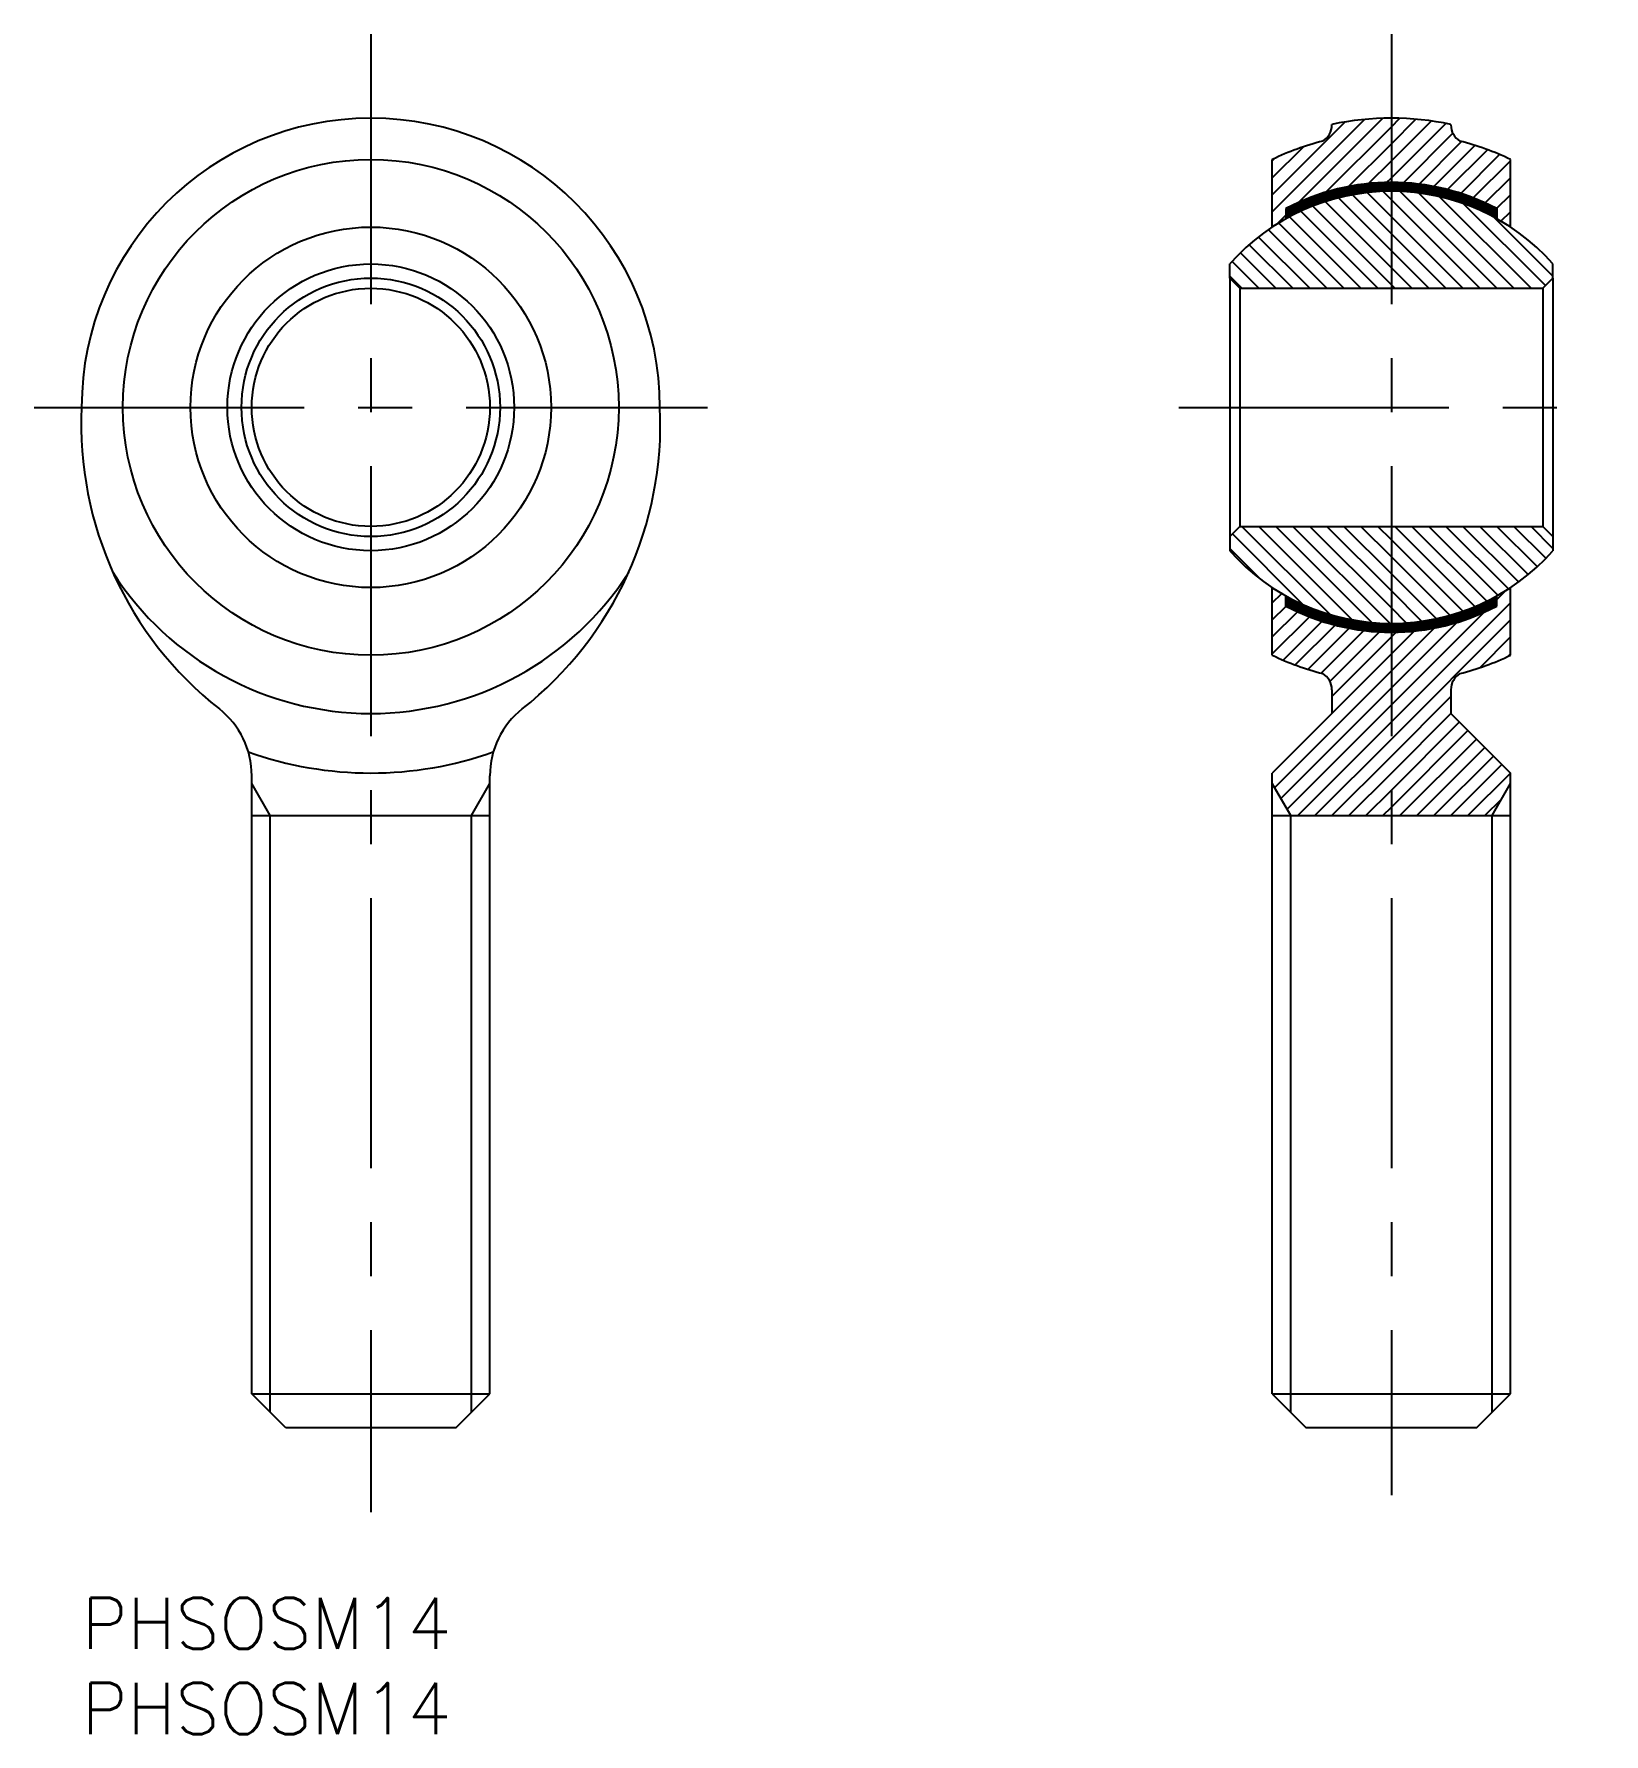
# Model space of a CAD drawing. Extents: x -2.8 to 89.5, y -8 to 92.
import ezdxf

# ---------------------------------------------------------------- set-up
doc = ezdxf.new("R2010")
doc.units = 0
doc.header["$LTSCALE"] = 0.5
doc.linetypes.add('CENTER', pattern=[50.8, 31.75, -6.35, 6.35, -6.35])
for name, color, linetype in [('MSM_CENTER', 1, 'CENTER'), ('MSM_CONTINUOUS', 7, 'CONTINUOUS'), ('MSM_NARROW', 5, 'CONTINUOUS'), ('MSM_PART_NUMBER', 7, 'CONTINUOUS')]:
    doc.layers.add(name, color=color, linetype=linetype)
doc.styles.get("Standard").update_dxf_attribs({"font": 'txt.shx', "height": 3, "bigfont": 'bigfont.shx'})

msp = doc.modelspace()

# ---------------------------------------------------------------- linework, layer by layer
at = {"layer": 'MSM_CENTER'}
for p, q in [((17, 91.95), (17, 5.05)), ((77, 91.95), (77, 6.05)), ((-2.8, 70), (36.8, 70)), ((64.5, 70), (89.5, 70))]:
    msp.add_line(p, q, dxfattribs=at)
at = {"layer": 'MSM_CONTINUOUS'}
for p, q in [((73.5, 86.6), (73.5, 86.636)), ((80.5, 86.6), (80.5, 86.636)), ((70, 80.597), (70, 84.574)), ((84, 80.597), (84, 84.574)), ((70.8, 81.682), (70.8, 81.084)), ((83.2, 81.682), (83.2, 81.084)), ((67.5, 77.6), (67.5, 78.429)), ((86.5, 77.6), (86.5, 78.429)), ((67.5, 77.6), (68.1, 77)), ((67.5, 77.6), (67.5, 62.4)), ((68.1, 77), (85.9, 77)), ((68.1, 77), (68.1, 63)), ((86.5, 77.6), (85.9, 77)), ((85.9, 77), (85.9, 63)), ((86.5, 77.6), (86.5, 62.4)), ((67.5, 62.4), (68.1, 63)), ((68.1, 63), (85.9, 63)), ((86.5, 62.4), (85.9, 63)), ((67.5, 62.4), (67.5, 61.571)), ((86.5, 62.4), (86.5, 61.571)), ((70, 55.426), (70, 59.403)), ((84, 55.426), (84, 59.403)), ((70.8, 58.318), (70.8, 58.916)), ((83.2, 58.318), (83.2, 58.916)), ((73.5, 53.4), (73.5, 52)), ((80.5, 53.4), (80.5, 52)), ((73.5, 52), (70, 48.5)), ((80.5, 52), (84, 48.5)), ((10, 12), (10, 48.342)), ((24, 12), (24, 48.342)), ((70, 12), (70, 48.5)), ((84, 12), (84, 48.5)), ((10, 46), (24, 46)), ((70, 46), (84, 46)), ((10, 12), (24, 12)), ((12, 10), (10, 12)), ((22, 10), (24, 12)), ((70, 12), (84, 12)), ((70, 12), (72, 10)), ((82, 10), (84, 12)), ((22, 10), (12, 10)), ((82, 10), (72, 10))]:
    msp.add_line(p, q, dxfattribs=at)
for radius in [14.574, 10.597, 8.429, 7.6, 7]:
    msp.add_circle((17, 70), radius, dxfattribs=at)
for centre, radius, start, end in [((17, 70), 17, 0, 180), ((77, 70), 17, 78.11884, 101.88116), ((72.4, 86.6), 1.1, 300.977, 0), ((81.6, 86.6), 1.1, 180, 239.023), ((77, 70), 16.168, 104.44747, 115.65487), ((77, 70), 16.168, 64.34513, 75.55253), ((77, 70), 13.225, 62.04298, 117.95702), ((77, 70), 12.7, 41.57985, 138.42015), ((21.297, 69.01), 21.32, 177.33821, 231.74322), ((12.703, 69.01), 21.32, 308.25678, 2.66179), ((77, 70), 12.7, 221.57985, 318.42015), ((17, 70), 18, 212.6095, 327.3905), ((77, 70), 13.225, 242.04298, 297.95702), ((77, 70), 16.168, 244.34513, 255.55253), ((77, 70), 16.168, 284.44747, 295.65487), ((72.4, 53.4), 1.1, 0, 59.023), ((81.6, 53.4), 1.1, 120.977, 180), ((5, 48.342), 5, 360, 51.74322), ((29, 48.342), 5, 128.25678, 180), ((17, 70), 21.5, 250.43532, 289.56468)]:
    msp.add_arc(centre, radius, start, end, dxfattribs=at)
at = {"layer": 'MSM_NARROW'}
for p, q in [((71.548, 82.048), (76.487, 86.987)), ((77, 86.5), (77.487, 86.987)), ((70, 81.5), (75.423, 86.923)), ((70, 82.5), (74.279, 86.779)), ((73.148, 82.648), (77, 86.5)), ((77, 85.5), (78.434, 86.934)), ((77, 84.5), (79.334, 86.834)), ((77, 83.5), (80.192, 86.692)), ((77.704, 83.204), (80.616, 86.116)), ((70, 83.5), (71.806, 85.306)), ((74.479, 82.979), (77, 85.5)), ((78.624, 83.124), (81.13, 85.63)), ((79.487, 82.987), (81.904, 85.404)), ((80.303, 82.803), (82.647, 85.147)), ((70, 84.5), (70.135, 84.635)), ((75.651, 83.151), (77, 84.5)), ((81.078, 82.578), (83.362, 84.862)), ((81.815, 82.315), (84, 84.5)), ((74.454, 82.439), (74.454, 82.974)), ((74.56, 82.463), (74.56, 82.997)), ((74.667, 82.481), (74.667, 83.015)), ((74.773, 82.498), (74.773, 83.032)), ((74.879, 82.516), (74.879, 83.048)), ((74.985, 82.533), (74.985, 83.064)), ((75.091, 82.55), (75.091, 83.081)), ((75.197, 82.567), (75.197, 83.097)), ((75.303, 82.584), (75.303, 83.113)), ((75.409, 82.599), (75.409, 83.128)), ((75.515, 82.609), (75.515, 83.138)), ((75.621, 82.62), (75.621, 83.148)), ((75.727, 82.63), (75.727, 83.158)), ((75.833, 82.64), (75.833, 83.167)), ((75.939, 82.65), (75.939, 83.177)), ((76.045, 82.66), (76.045, 83.187)), ((76.151, 82.67), (76.151, 83.197)), ((76.258, 82.676), (76.258, 83.202)), ((76.364, 82.68), (76.364, 83.206)), ((76.47, 82.683), (76.47, 83.209)), ((76.576, 82.686), (76.576, 83.212)), ((76.682, 82.69), (76.682, 83.215)), ((76.716, 83.216), (77, 83.5)), ((76.788, 82.693), (76.788, 83.219)), ((76.894, 82.697), (76.894, 83.222)), ((77, 82.7), (77, 83.225)), ((77, 82.7), (77, 83.225)), ((77.106, 82.697), (77.106, 83.222)), ((77.212, 82.693), (77.212, 83.219)), ((77.318, 82.69), (77.318, 83.215)), ((77.424, 82.686), (77.424, 83.212)), ((77.53, 82.683), (77.53, 83.209)), ((77.636, 82.68), (77.636, 83.206)), ((77.742, 82.676), (77.742, 83.202)), ((77.849, 82.67), (77.849, 83.197)), ((77.955, 82.66), (77.955, 83.187)), ((78.061, 82.65), (78.061, 83.177)), ((78.167, 82.64), (78.167, 83.167)), ((78.273, 82.63), (78.273, 83.158)), ((78.379, 82.62), (78.379, 83.148)), ((78.485, 82.609), (78.485, 83.138)), ((78.591, 82.599), (78.591, 83.128)), ((78.697, 82.584), (78.697, 83.113)), ((78.803, 82.567), (78.803, 83.097)), ((78.909, 82.55), (78.909, 83.081)), ((79.015, 82.533), (79.015, 83.064)), ((79.121, 82.516), (79.121, 83.048)), ((79.227, 82.498), (79.227, 83.032)), ((79.333, 82.481), (79.333, 83.015)), ((79.44, 82.463), (79.44, 82.997)), ((79.546, 82.439), (79.546, 82.974)), ((82.518, 82.018), (84, 83.5)), ((71.379, 81.384), (71.379, 81.966)), ((71.485, 81.439), (71.485, 82.019)), ((71.591, 81.488), (71.591, 82.066)), ((71.697, 81.535), (71.697, 82.11)), ((71.803, 81.581), (71.803, 82.155)), ((71.909, 81.628), (71.909, 82.199)), ((72.015, 81.674), (72.015, 82.244)), ((72.121, 81.721), (72.121, 82.288)), ((72.227, 81.768), (72.227, 82.332)), ((72.333, 81.809), (72.333, 82.372)), ((72.439, 81.848), (72.439, 82.409)), ((72.545, 81.887), (72.545, 82.446)), ((72.651, 81.925), (72.651, 82.483)), ((72.757, 81.964), (72.757, 82.52)), ((72.863, 82.003), (72.863, 82.557)), ((72.969, 82.042), (72.969, 82.594)), ((73.076, 82.077), (73.076, 82.628)), ((77, 78.209), (73.121, 82.088)), ((73.182, 82.108), (73.182, 82.658)), ((73.288, 82.139), (73.288, 82.688)), ((73.394, 82.171), (73.394, 82.717)), ((73.5, 82.202), (73.5, 82.747)), ((73.606, 82.233), (73.606, 82.777)), ((73.712, 82.264), (73.712, 82.807)), ((73.818, 82.294), (73.818, 82.836)), ((77, 79.209), (73.898, 82.311)), ((73.924, 82.318), (73.924, 82.859)), ((74.03, 82.342), (74.03, 82.882)), ((74.136, 82.366), (74.136, 82.905)), ((74.242, 82.39), (74.242, 82.928)), ((74.348, 82.415), (74.348, 82.951)), ((77, 80.209), (74.72, 82.489)), ((77, 81.209), (75.593, 82.616)), ((77, 82.209), (76.525, 82.685)), ((82.209, 77), (77, 82.209)), ((83.209, 77), (77.526, 82.683)), ((84.209, 77), (78.613, 82.596)), ((79.652, 82.415), (79.652, 82.951)), ((79.758, 82.39), (79.758, 82.928)), ((85.209, 77), (79.837, 82.372)), ((79.864, 82.366), (79.864, 82.905)), ((79.97, 82.342), (79.97, 82.882)), ((80.076, 82.318), (80.076, 82.859)), ((80.182, 82.294), (80.182, 82.836)), ((80.288, 82.264), (80.288, 82.807)), ((80.394, 82.233), (80.394, 82.777)), ((80.5, 82.202), (80.5, 82.747)), ((80.606, 82.171), (80.606, 82.717)), ((80.712, 82.139), (80.712, 82.688)), ((80.818, 82.108), (80.818, 82.658)), ((80.924, 82.077), (80.924, 82.628)), ((81.031, 82.042), (81.031, 82.594)), ((81.137, 82.003), (81.137, 82.557)), ((81.243, 81.964), (81.243, 82.52)), ((86.055, 77.155), (81.245, 81.964)), ((81.349, 81.925), (81.349, 82.483)), ((81.455, 81.887), (81.455, 82.446)), ((81.561, 81.848), (81.561, 82.409)), ((81.667, 81.809), (81.667, 82.372)), ((81.773, 81.768), (81.773, 82.332)), ((81.879, 81.721), (81.879, 82.288)), ((81.985, 81.674), (81.985, 82.244)), ((82.091, 81.628), (82.091, 82.199)), ((82.197, 81.581), (82.197, 82.155)), ((82.303, 81.535), (82.303, 82.11)), ((82.409, 81.488), (82.409, 82.066)), ((82.515, 81.439), (82.515, 82.019)), ((82.621, 81.384), (82.621, 81.966)), ((83.188, 81.688), (84, 82.5)), ((70.264, 80.764), (70.8, 81.3)), ((70.848, 81.109), (70.848, 81.705)), ((70.954, 81.164), (70.954, 81.758)), ((75.209, 77), (71.015, 81.194)), ((71.06, 81.219), (71.06, 81.81)), ((71.166, 81.274), (71.166, 81.862)), ((71.272, 81.329), (71.272, 81.914)), ((76.209, 77), (71.683, 81.526)), ((77, 77.209), (72.384, 81.826)), ((81.209, 77), (77, 81.209)), ((82.728, 81.329), (82.728, 81.914)), ((82.834, 81.274), (82.834, 81.862)), ((82.94, 81.219), (82.94, 81.81)), ((83.046, 81.164), (83.046, 81.758)), ((86.5, 77.709), (83.049, 81.16)), ((83.152, 81.109), (83.152, 81.705)), ((83.442, 80.942), (84, 81.5)), ((72.209, 77), (69.195, 80.014)), ((73.209, 77), (69.773, 80.436)), ((74.209, 77), (70.379, 80.83)), ((80.209, 77), (77, 80.209)), ((70.209, 77), (68.127, 79.083)), ((71.209, 77), (68.645, 79.564)), ((79.209, 77), (77, 79.209)), ((69.209, 77), (67.636, 78.573)), ((78.209, 77), (77, 78.209)), ((68.209, 77), (67.5, 77.709)), ((77.209, 77), (77, 77.209)), ((73.373, 57.836), (68.209, 63)), ((74.694, 57.515), (69.209, 63)), ((75.851, 57.359), (70.209, 63)), ((76.906, 57.303), (71.209, 63)), ((77, 58.209), (72.209, 63)), ((77, 59.209), (73.209, 63)), ((77, 60.209), (74.209, 63)), ((77, 61.209), (75.209, 63)), ((77, 62.209), (76.209, 63)), ((81.916, 58.293), (77.209, 63)), ((82.605, 58.604), (78.209, 63)), ((83.258, 58.951), (79.209, 63)), ((83.879, 59.33), (80.209, 63)), ((84.472, 59.738), (81.209, 63)), ((85.035, 60.174), (82.209, 63)), ((85.572, 60.638), (83.209, 63)), ((86.081, 61.129), (84.209, 63)), ((86.5, 61.709), (85.209, 63)), ((71.779, 58.43), (67.655, 62.555)), ((81.193, 58.016), (77, 62.209)), ((69.332, 59.877), (67.5, 61.709)), ((80.432, 57.777), (77, 61.209)), ((79.629, 57.58), (77, 60.209)), ((70, 58.5), (70.558, 59.058)), ((78.78, 57.429), (77, 59.209)), ((83.2, 58.7), (83.736, 59.236)), ((70, 57.5), (70.812, 58.312)), ((70, 56.5), (71.482, 57.982)), ((70.848, 58.295), (70.848, 58.891)), ((70.954, 58.242), (70.954, 58.836)), ((71.06, 58.19), (71.06, 58.781)), ((71.166, 58.138), (71.166, 58.726)), ((71.272, 58.086), (71.272, 58.671)), ((71.379, 58.034), (71.379, 58.616)), ((71.485, 57.981), (71.485, 58.561)), ((71.591, 57.934), (71.591, 58.512)), ((71.697, 57.89), (71.697, 58.465)), ((71.803, 57.845), (71.803, 58.419)), ((71.909, 57.801), (71.909, 58.372)), ((72.015, 57.756), (72.015, 58.326)), ((72.121, 57.712), (72.121, 58.279)), ((72.227, 57.668), (72.227, 58.232)), ((72.333, 57.628), (72.333, 58.191)), ((72.439, 57.591), (72.439, 58.152)), ((72.545, 57.554), (72.545, 58.113)), ((72.651, 57.517), (72.651, 58.075)), ((72.757, 57.48), (72.757, 58.036)), ((72.863, 57.443), (72.863, 57.997)), ((77, 51.5), (84, 58.5)), ((77.877, 57.332), (77, 58.209)), ((81.137, 57.443), (81.137, 57.997)), ((81.243, 57.48), (81.243, 58.036)), ((81.349, 57.517), (81.349, 58.075)), ((81.455, 57.554), (81.455, 58.113)), ((81.561, 57.591), (81.561, 58.152)), ((81.667, 57.628), (81.667, 58.191)), ((81.773, 57.668), (81.773, 58.232)), ((81.879, 57.712), (81.879, 58.279)), ((81.985, 57.756), (81.985, 58.326)), ((82.091, 57.801), (82.091, 58.372)), ((82.197, 57.845), (82.197, 58.419)), ((82.303, 57.89), (82.303, 58.465)), ((82.409, 57.934), (82.409, 58.512)), ((82.515, 57.981), (82.515, 58.561)), ((82.621, 58.034), (82.621, 58.616)), ((82.728, 58.086), (82.728, 58.671)), ((82.834, 58.138), (82.834, 58.726)), ((82.94, 58.19), (82.94, 58.781)), ((83.046, 58.242), (83.046, 58.836)), ((83.152, 58.295), (83.152, 58.891)), ((70, 55.5), (72.185, 57.685)), ((70.638, 55.138), (72.922, 57.422)), ((71.353, 54.853), (73.697, 57.197)), ((72.096, 54.596), (74.513, 57.013)), ((72.969, 57.406), (72.969, 57.958)), ((73.076, 57.372), (73.076, 57.923)), ((73.182, 57.342), (73.182, 57.892)), ((73.288, 57.312), (73.288, 57.861)), ((73.394, 57.283), (73.394, 57.829)), ((73.5, 57.253), (73.5, 57.798)), ((73.606, 57.223), (73.606, 57.767)), ((73.712, 57.193), (73.712, 57.736)), ((73.818, 57.164), (73.818, 57.706)), ((73.924, 57.141), (73.924, 57.682)), ((74.03, 57.118), (74.03, 57.658)), ((74.136, 57.095), (74.136, 57.634)), ((74.242, 57.072), (74.242, 57.61)), ((74.348, 57.049), (74.348, 57.585)), ((74.454, 57.026), (74.454, 57.561)), ((74.56, 57.003), (74.56, 57.537)), ((74.667, 56.985), (74.667, 57.519)), ((74.773, 56.968), (74.773, 57.502)), ((74.879, 56.952), (74.879, 57.484)), ((74.985, 56.936), (74.985, 57.467)), ((75.091, 56.919), (75.091, 57.45)), ((75.197, 56.903), (75.197, 57.433)), ((75.303, 56.887), (75.303, 57.416)), ((75.409, 56.872), (75.409, 57.401)), ((75.515, 56.862), (75.515, 57.391)), ((75.621, 56.852), (75.621, 57.38)), ((75.727, 56.842), (75.727, 57.37)), ((75.833, 56.833), (75.833, 57.36)), ((75.939, 56.823), (75.939, 57.35)), ((76.045, 56.813), (76.045, 57.34)), ((76.151, 56.803), (76.151, 57.33)), ((76.258, 56.798), (76.258, 57.324)), ((76.364, 56.794), (76.364, 57.32)), ((76.47, 56.791), (76.47, 57.317)), ((76.576, 56.788), (76.576, 57.314)), ((76.682, 56.785), (76.682, 57.31)), ((76.788, 56.781), (76.788, 57.307)), ((76.894, 56.778), (76.894, 57.303)), ((77, 52.5), (82.452, 57.952)), ((77, 50.5), (84, 57.5)), ((77, 53.5), (80.852, 57.352)), ((77, 56.775), (77, 57.3)), ((77, 56.775), (77, 57.3)), ((77, 54.5), (79.521, 57.021)), ((77.106, 56.778), (77.106, 57.303)), ((77.212, 56.781), (77.212, 57.307)), ((77.318, 56.785), (77.318, 57.31)), ((77.424, 56.788), (77.424, 57.314)), ((77.53, 56.791), (77.53, 57.317)), ((77.636, 56.794), (77.636, 57.32)), ((77.742, 56.798), (77.742, 57.324)), ((77.849, 56.803), (77.849, 57.33)), ((77.955, 56.813), (77.955, 57.34)), ((78.061, 56.823), (78.061, 57.35)), ((78.167, 56.833), (78.167, 57.36)), ((78.273, 56.842), (78.273, 57.37)), ((78.379, 56.852), (78.379, 57.38)), ((78.485, 56.862), (78.485, 57.391)), ((78.591, 56.872), (78.591, 57.401)), ((78.697, 56.887), (78.697, 57.416)), ((78.803, 56.903), (78.803, 57.433)), ((78.909, 56.919), (78.909, 57.45)), ((79.015, 56.936), (79.015, 57.467)), ((79.121, 56.952), (79.121, 57.484)), ((79.227, 56.968), (79.227, 57.502)), ((79.333, 56.985), (79.333, 57.519)), ((79.44, 57.003), (79.44, 57.537)), ((79.546, 57.026), (79.546, 57.561)), ((79.652, 57.049), (79.652, 57.585)), ((79.758, 57.072), (79.758, 57.61)), ((79.864, 57.095), (79.864, 57.634)), ((79.97, 57.118), (79.97, 57.658)), ((80.076, 57.141), (80.076, 57.682)), ((80.182, 57.164), (80.182, 57.706)), ((80.288, 57.193), (80.288, 57.736)), ((80.394, 57.223), (80.394, 57.767)), ((80.5, 57.253), (80.5, 57.798)), ((80.606, 57.283), (80.606, 57.829)), ((80.712, 57.312), (80.712, 57.861)), ((80.818, 57.342), (80.818, 57.892)), ((80.924, 57.372), (80.924, 57.923)), ((81.031, 57.406), (81.031, 57.958)), ((72.87, 54.37), (75.376, 56.876)), ((73.384, 53.884), (76.296, 56.796)), ((73.5, 53), (77, 56.5)), ((77, 55.5), (78.349, 56.849)), ((77, 56.5), (77.284, 56.784)), ((82.194, 54.694), (84, 56.5)), ((73.5, 52), (77, 55.5)), ((83.865, 55.365), (84, 55.5)), ((70.137, 47.637), (77, 54.5)), ((70.503, 47.003), (77, 53.5)), ((77, 49.5), (80.5, 53)), ((70.869, 46.369), (77, 52.5)), ((77, 48.5), (80.5, 52)), ((71.5, 46), (77, 51.5)), ((77, 47.5), (81, 51.5)), ((77, 46.5), (81.5, 51)), ((72.5, 46), (77, 50.5)), ((77.5, 46), (82, 50.5)), ((78.5, 46), (82.5, 50)), ((73.5, 46), (77, 49.5)), ((79.5, 46), (83, 49.5)), ((80.5, 46), (83.5, 49)), ((74.5, 46), (77, 48.5)), ((81.5, 46), (84, 48.5)), ((11.082, 46), (10, 47.875)), ((22.918, 46), (24, 47.875)), ((71.082, 46), (70, 47.875)), ((75.5, 46), (77, 47.5)), ((82.5, 46), (83.488, 46.988)), ((82.918, 46), (84, 47.875)), ((11.082, 10.917), (11.082, 46)), ((22.918, 10.917), (22.918, 46)), ((71.082, 10.917), (71.082, 46)), ((76.5, 46), (77, 46.5)), ((82.918, 10.917), (82.918, 46))]:
    msp.add_line(p, q, dxfattribs=at)

# ---------------------------------------------------------------- texts
at = {"layer": 'MSM_PART_NUMBER'}
for p in [(0, -3), (0, -8)]:
    msp.add_text('PHSOSM14', height=3, dxfattribs=at).set_placement(p)

doc.saveas('drawing.dxf')
